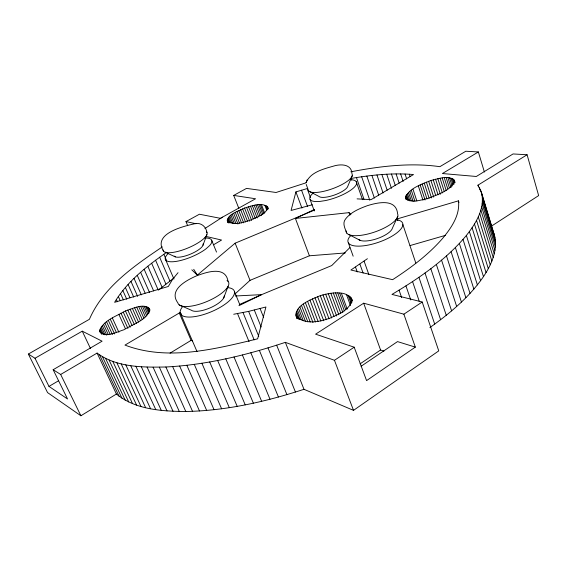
<?xml version="1.0" encoding="UTF-8"?>
<svg xmlns="http://www.w3.org/2000/svg" width="567" height="567" viewBox="0 0 567 567"><rect width="100%" height="100%" fill="white"/><g stroke="black" fill="none" stroke-linecap="round" stroke-linejoin="round"><path stroke-width="0.85" d="M149.305 308.413C149.589 319.448 131.409 324.771 123.925 329.767C117.305 331.702 104.583 338.726 99.622 331.156C102.96 320.157 116.483 316.343 125.456 310.936C132.182 309.001 145.237 301.764 150.021 310.014M429.892 327.563C450 313.26 469.37 297.094 483.474 276.632C491.546 264.541 498.35 249.423 494.247 234.674L481.411 192.397L477.96 185.161L527.09 154.756L538.65 195.587L491.334 226.212M397.261 220.287L397.339 218.876L458.462 200.838L458.979 202.497M162.346 246.879C134.081 265.951 103.435 286.959 89.402 319.299L28.35 354.049L34.998 358.252L82.265 331.171L102.088 341.192L53.149 369.719L60.662 374.461L97.092 353.078L116.412 394.037C135.612 409.743 162.027 411.295 185.799 411.5C226.084 410.756 265.803 401.734 303.983 389.302L353.51 410.366L438.752 350.881L422.195 302.005L391.974 294.415C419.176 278.206 445.924 259.955 466.365 235.461C475.777 223.54 485.48 208.252 481.411 192.397M405.49 197.231C409.75 187.741 421.891 184.296 430.92 180.462C438.022 179.059 449.227 174.211 454.578 180.958C450.829 190.81 437.986 194.254 428.943 198.159C422.039 199.464 410.104 204.588 405.49 197.231L406.043 198.889M227.955 222.597C225.375 214.361 239.295 211.08 244.547 208.032C251.061 206.239 264.109 200.796 268.368 208.543M297.101 318.753C291.743 305.953 311.63 299.433 320.284 295.655C329.59 292.962 347.458 289.191 352.313 300.517M310.44 197.514L307.158 188.57L295.91 191.894L291.077 210.456L312.268 204.786M306.23 184.438L308.108 189.555A23.389 6.825 -19.9 0 0 332.163 188.839A23.389 6.825 -19.9 0 0 352.008 173.913C351.668 164.465 342.007 163.948 335.026 165.684C324.707 168.725 310.581 171.631 306.095 182.68L306.393 181.83M306.761 180.745L307.038 179.952M202.993 245.22L206.87 234.667M223.724 297.888L228.09 286.307M352.263 175.642L347.819 186.189A15.543 4.656 -19.9 0 1 334.495 195.013A15.543 4.656 -19.9 0 1 318.98 196.444L308.824 191.114M397.807 216.296L392.414 228.154A18.109 6.287 -19.1 0 1 377.197 238.615A18.109 6.287 -19.1 0 1 358.946 239.657M166.712 252.28C146.966 266.058 127.206 281.395 114.612 302.317L168.3 286.477L172.538 279.411L178.038 272.684M351.016 235.369L349.237 237.325A28.91 10.036 -19.1 0 0 380.875 241.436A28.91 10.036 -19.1 0 0 396.007 219.592M349.91 247.581L331.723 265.569L261.656 294.627L239.352 304.564M235.014 293.961L250.033 280.346L309.412 255.795L345.324 252.946M191.809 269.842L197.337 275.101L235.135 243.186L314.557 210.073M158.923 289.702L174.012 277.943M458.462 200.838C460.22 214.872 451.523 227.537 443.068 237.864C428.744 254.519 410.955 267.773 392.619 279.68L350.909 270.02L367.402 258.715M403.881 314.175L415.327 347.132L366.58 380.613L354.184 347.195L315.592 334.176L363.667 303.196L403.881 314.175L422.195 302.005M361.101 366.261L397.524 341.596L415.327 347.132M360.116 363.83L380.585 350.009L383.923 351.115M97.092 353.078C116.66 367.494 142.629 367.423 165.883 366.991C206.672 364.914 246.695 355.148 285.343 342.348L334.459 360.3L354.184 347.195M204.949 228.494L222.484 217.154M28.35 354.049L47.564 392.598L80.897 415.767L116.412 394.037M170.043 353.156L191.1 340.356L192.482 340.88M213.532 244.781L221.562 240.047L206.338 236.517M484.388 172.014L478.364 151.956L442.395 173.537L476.33 176.479L513.057 153.948L527.09 154.756M181.312 313.714L179.264 313.012L124.974 345.097C167.669 361.363 214.964 349.081 257.638 338.832L265.93 306.988L248.615 311.382L233.703 314.253M34.998 358.252L48.982 386.403L58.684 380.684M187.67 225.666L185.976 221.591L199.407 214.227L220.386 218.323L255.561 198.762L233.71 195.417L238.87 208.493M233.71 195.417L246.517 188.393L276.072 192.482L306.074 182.815M238.927 305.663L261.656 294.627L235.277 296.009M309.412 255.795L295.4 218.444L314.387 209.485M410.047 245.568L445.407 235.369M350.824 171.808C380.053 166.237 410.203 162.474 439.872 166.677L465.812 151.233L478.364 151.956M357.082 198.868L371.038 199.648L413.506 174.544C392.662 172.772 371.69 174.941 351.129 178.435L351.717 180.1M194.701 223.752C183.474 226.261 152.395 233.569 163.502 251.068M295.4 218.444L349.052 212.646L350.888 214.524M195.367 223.667C201.328 222.427 206.225 226.942 207.012 232.739M185.976 221.591L195.927 223.717M179.236 304.933L191.355 310.22A18.201 6.4 -22.9 0 0 210.237 307.824A18.201 6.4 -22.9 0 0 224.256 295.981M165.195 252.23L175.366 256.886M349.052 234.681L360.102 240.33M48.982 386.403L67.551 398.991L53.149 369.719M193.716 269.311L197.337 275.101M296.137 316.28C304.89 324.976 319.483 321.914 329.959 318.151C338.293 314.288 351.285 309.603 351.71 298.873M227.303 220.974C233.866 225.964 243.427 222.434 250.536 220.124C256.49 217.048 266.781 214.51 267.737 206.898M60.662 374.461L80.897 415.767M82.265 331.171L90.486 348.542M105.632 358.479L125.201 400.167M102.492 356.799L121.976 398.247M99.643 354.999L119.049 396.205M112.805 361.434L132.508 403.612M109.07 360.024L128.709 401.96M101.28 326.883L104.987 334.849M116.837 362.703L136.59 405.122M100.494 328.059L103.47 334.445M99.955 329.179L102.188 333.977M99.657 330.214L101.528 334.218M99.622 331.156L100.366 332.765M104.959 323.091L110.104 334.197M103.527 324.381L108.318 334.707M121.161 363.823L140.963 406.482M102.294 325.649L106.731 335.196M108.368 320.504L114.577 333.963M106.582 321.794L112.443 334.473M125.775 364.794L145.627 407.694M492.369 229.897L494.247 234.674M135.874 366.261L155.776 409.636M112.351 317.995L118.893 332.227M110.296 319.228L116.49 332.68M130.679 365.609L150.567 408.75M141.339 366.75L161.269 410.359M120.962 313.097L127.929 328.399M118.822 314.281L125.442 328.782M125.456 310.936L132.026 325.43M118.326 296.456L120.147 300.475M123.181 311.985L130.134 327.279M116.37 299.404L117.433 301.75M147.08 367.069L167.017 410.912M130.063 309.114L136.604 323.615M120.48 293.486L123.379 299.886M127.759 309.979L134.315 324.473M153.09 367.218L173.027 411.288M134.57 307.704L140.368 320.617M125.364 287.483L129.999 297.803M159.362 367.189L179.292 411.486M132.338 308.349L138.511 322.056M122.833 290.495L126.781 299.263M165.883 366.991L185.799 411.5M138.795 306.775L143.855 318.094M128.078 284.464L133.741 297.108M136.732 307.179L142.161 319.292M144.174 306.378L147.711 314.331M142.537 306.371L146.782 315.904M130.97 281.43L137.639 296.385M140.736 306.506L145.336 316.818M148.731 307.746L149.801 310.149M147.923 307.208L149.695 311.205M146.881 306.797L149.362 312.382M134.025 278.39L141.346 294.861M172.644 366.608L192.532 411.33M145.627 306.52L148.816 313.686M140.623 272.309L149.49 292.423M179.64 366.041L199.492 410.976M137.242 275.349L145.109 293.111M186.855 365.297L206.664 410.43M144.146 269.268L153.65 290.921M147.817 266.242L158.299 290.212M151.63 263.223L162.034 287.122M194.275 364.368L214.035 409.7M179.264 313.012L191.1 340.356M155.571 260.21L165.897 284.039M159.646 257.22L169.894 280.984M180.15 312.587L197.032 351.611M201.887 363.249L221.591 408.779M163.842 254.25L166.549 260.565M209.684 361.952L229.316 407.659M165.245 258.793L173.956 279.077M217.65 360.477L237.197 406.355M225.765 358.812L245.227 404.859M234.015 356.976L253.378 403.18M242.378 354.956L261.642 401.308M250.841 352.766L269.998 399.26M228.026 281.31C225.411 265.186 205.46 272.458 195.707 276.2C186.096 280.537 168.229 290.013 177.903 302.934A27.407 9.384 -22.8 0 0 209.209 300.524A27.407 9.384 -22.8 0 0 227.027 280.481M237.53 313.615L249.041 341.632M259.395 350.406L278.425 397.028M234.405 291.452L239.763 304.557M243.016 312.573L254.172 339.867M211.838 240.663L216.516 252.095M248.615 311.382L258.758 336.337M254.314 310.057L261.153 327.003M268.007 347.876L286.916 394.625M228.182 218.026L230.117 222.866M227.643 218.855L229.259 222.902M227.31 219.635L228.607 222.874M227.197 220.343L228.175 222.774M276.661 345.19L295.435 392.045M235.135 243.186L250.033 280.346M260.09 308.59L263.662 317.485M232.264 214.312L235.865 223.37M230.975 215.276L234.178 223.327M229.855 216.218L232.753 223.476M228.919 217.14L231.18 222.788M235.277 212.384L239.515 223.072M285.343 342.348L303.983 389.302M233.703 213.348L237.949 224.036M240.642 209.641L245.497 221.959M238.771 210.52L243.633 222.845M236.971 211.441L241.528 222.944M244.547 208.032L249.7 221.173M242.577 208.805L247.418 221.123M248.509 206.679L253.329 219.011M246.532 207.316L251.677 220.464M296.059 312.693L298.603 319.242M254.179 205.261L258.665 216.8M295.79 313.976L297.384 318.08M295.818 315.174L297.094 318.47M252.35 205.644L257.163 217.997M250.458 206.119L255.27 218.458M259.02 204.701L262.769 214.404M298.568 308.498L303.295 320.724M257.531 204.786L261.593 215.283M297.462 309.936L301.254 319.731M255.908 204.97L260.069 215.701M296.619 311.34L299.794 319.519M303.359 304.132L310.227 321.999M264.902 205.389L266.781 210.279M301.538 305.578L307.803 321.836M261.536 204.843L264.661 212.958M299.936 307.038L305.592 321.687M260.359 204.722L263.797 213.631M305.379 302.714L312.984 322.552M267.333 206.374L267.964 208.018M266.724 205.949L267.978 209.216M265.909 205.615L267.475 209.698M334.459 360.3L353.51 410.366M309.922 300.035L318.108 321.503M307.576 301.346L315.472 321.992M314.969 297.647L323.729 320.759M312.396 298.795L320.872 321.085M320.284 295.655L329.002 318.796M317.605 296.591L326.344 319.717M322.97 294.84L331.667 317.995M328.272 293.607L336.621 315.982M325.642 294.153L334.013 316.506M295.91 191.894L301.928 208.082M333.261 292.948L340.838 313.353M330.816 293.203L338.853 314.784M301.538 190.193L307.527 206.416M337.726 292.905L344.389 310.929M335.572 292.848L342.844 312.474M310.078 199.449L314.302 210.952M341.454 293.486L347.21 309.107M339.69 293.118L345.75 309.532M351.242 297.81L352.44 301.091M350.477 296.86L351.972 300.957M349.435 296.052L351.866 302.7M348.124 295.379L351.164 303.678M346.572 294.854L350.512 305.613M363.667 303.196L380.585 350.009M346.77 233.087C345.14 228.621 341.922 223.15 345.686 218.819C350.98 212.058 359.301 208.677 367.118 205.764C377.126 202.575 396.248 198.046 397.623 213.908A27.266 9.214 -19.2 0 1 373.759 232.328A27.266 9.214 -19.2 0 1 346.083 230.889M348.414 242.981L353.156 256.192M355.509 267.085L357.267 271.962M359.91 264.137L363.1 273.06M349.052 212.646L349.931 215.127M364.099 261.174L368.833 274.506M356.43 177.556L363.971 199.265M356.175 181.518L362.504 199.704M361.668 176.762L369.783 200.257M399.083 290.176L401.656 297.611M405.951 285.903L410.756 299.929M366.835 176.068L374.383 198.025M371.931 175.458L378.628 195.062M376.949 174.955L383.079 192.993M412.57 281.608L419.403 301.722M397.339 218.876L397.906 220.549M381.882 174.544L387.169 190.186M386.722 174.232L391.45 188.294M402.868 224.589L415.809 263.06M418.928 277.306L434.705 324.14M425.009 272.996L440.623 319.717M391.471 174.019L395.355 185.657M405.611 196.359L406.709 199.669M405.625 198.025L406.178 199.683M396.106 173.913L399.161 183.098M408.523 192.383L411.302 200.782M407.446 193.432L409.955 201.002M400.642 173.913L403.137 181.461M406.596 194.453L408.509 200.222M430.821 268.687L446.257 315.287M405.979 195.431L407.623 200.385M412.974 189.201L416.823 200.924M436.335 264.399L451.608 310.865M411.309 190.257L414.888 201.15M405.058 174.012L406.667 178.91M409.821 191.32L413.137 201.391M441.551 260.133L456.669 306.449M409.346 174.225L410.154 176.684M422.124 183.949L427.008 198.989M420.168 184.948L425.059 199.995M418.347 185.983L422.982 200.194M426.377 182.085L431.501 197.961M424.208 182.992L429.07 198.025M446.47 255.901L461.425 302.062M430.92 180.462L435.747 195.516M428.624 181.234L433.734 197.118M451.084 251.698L465.883 297.703M435.548 179.165L440.361 194.247M455.379 247.552L470.029 293.387M433.238 179.767L438.057 194.835M440.063 178.244L444.322 191.681M459.362 243.456L473.863 289.106M437.83 178.655L442.366 192.915M444.252 177.747L447.71 188.698M463.019 239.423L477.379 284.889M442.21 177.939L446.201 190.555M449.532 177.84L452.133 186.132M466.365 235.461L480.582 280.729M447.937 177.698L451.056 187.627M446.165 177.662L449.355 187.79M454.337 180.2L455.103 182.638M453.848 179.526L454.628 182.028M453.104 178.945L454.408 183.113M469.384 231.57L483.474 276.632M452.133 178.47L453.954 184.296M450.935 178.102L453.019 184.75M474.473 224.029L488.3 268.673M472.091 227.757L486.047 272.614M476.535 220.393L490.249 264.817M479.725 213.412L493.205 257.383M478.286 216.849L491.88 261.054M477.96 185.161L478.47 186.819M482.432 200.718L495.515 243.732M482.198 203.723L495.381 246.985M481.674 206.842L494.948 250.345M480.851 210.073L494.226 253.81M480.525 189.86L494.948 237.573M479.37 187.45L480.129 189.952M484.452 204.163L485.21 206.664M486.734 211.682L487.5 214.191M488.513 217.53L489.782 221.711M482.368 197.826L495.374 240.592M350.69 179.696A24.806 7.435 -19.9 0 1 352.688 188.691A24.806 7.435 -19.9 0 1 325.267 200.605L319.731 201.441A24.806 7.435 -19.9 0 1 313.36 192.9M227.346 287.582A29.208 10.27 -22.9 0 1 228.246 301.772A29.208 10.27 -22.9 0 1 192.886 316.854A29.208 10.27 -22.9 0 1 182.553 306.69M204.815 238.027A25.068 7.569 -22.5 0 1 209.549 245.674L206.133 248.729A25.068 7.569 -22.5 0 1 175.288 261.522A25.068 7.569 -22.5 0 1 168.002 253.69M203.106 243.902A15.706 4.742 -22.5 0 1 190.668 254.051A15.706 4.742 -22.5 0 1 174.211 256.1M206.345 231.761A23.637 6.946 -22.5 0 1 188.23 247.878A23.637 6.946 -22.5 0 1 163.133 249.962"/></g></svg>
